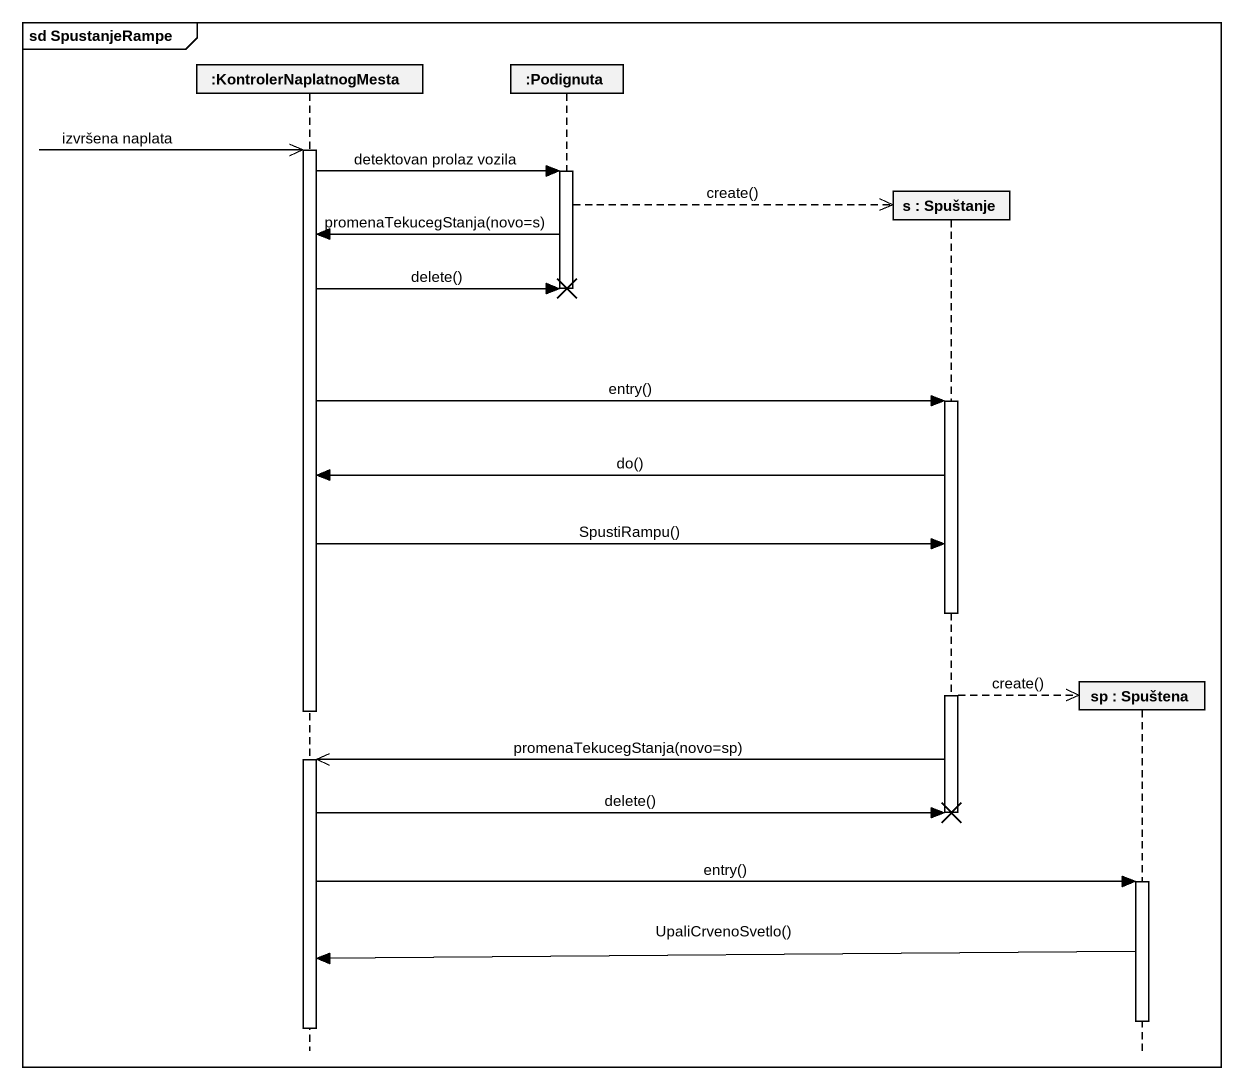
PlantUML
@startuml
mainframe sd SpustanjeRampe
hide footbox
participant ":KontrolerNaplatnogMesta" as KontrolerNaplatnogMesta
participant ":Podignuta" as Podignuta
participant "s : Spuštanje" as s
participant "sp : Spuštena" as sp

KontrolerNaplatnogMesta ->> KontrolerNaplatnogMesta : izvršena naplata
activate KontrolerNaplatnogMesta
KontrolerNaplatnogMesta -> Podignuta : detektovan prolaz vozila
activate Podignuta
Podignuta -->> s ** : create()
Podignuta -> KontrolerNaplatnogMesta : promenaTekucegStanja(novo=s)
KontrolerNaplatnogMesta -> Podignuta !! : delete()
deactivate Podignuta
KontrolerNaplatnogMesta -> s : entry()
activate s
s -> KontrolerNaplatnogMesta : do()
KontrolerNaplatnogMesta -> s : SpustiRampu()
s -->> sp ** : create()
deactivate KontrolerNaplatnogMesta
s ->> KontrolerNaplatnogMesta : promenaTekucegStanja(novo=sp)
activate KontrolerNaplatnogMesta
KontrolerNaplatnogMesta -> s !! : delete()
deactivate s
KontrolerNaplatnogMesta -> sp : entry()
activate sp
sp -> KontrolerNaplatnogMesta : UpaliCrvenoSvetlo()
deactivate sp
deactivate KontrolerNaplatnogMesta
@enduml
